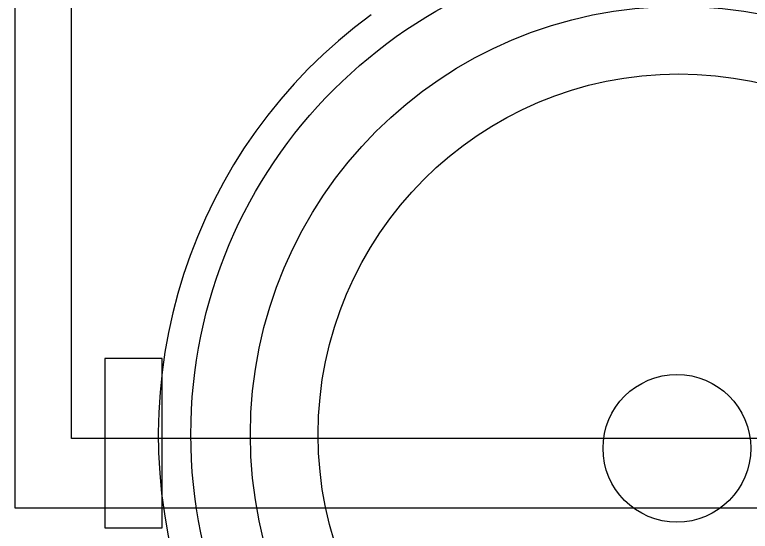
# Model space of a CAD drawing. Extents: x 53 to 973, y -54 to 585.
# Drawn here: x 52.9 to 247.8, y 58.8 to 195.6 of the extents above; entities that cross this region are included whole.
import ezdxf

# ---------------------------------------------------------------- set-up
doc = ezdxf.new("R2010")
doc.units = 0
doc.layers.add('KADRBM', color=7, linetype='CONTINUOUS')

msp = doc.modelspace()

# ---------------------------------------------------------------- linework, layer by layer
at = {"layer": 'KADRBM'}
for p, q in [((52.9, 565), (52.9, 65)), ((67.99, 83.38), (67.99, 565)), ((92, 104.53), (76.79, 104.53)), ((76.79, 104.53), (76.79, 59.71)), ((92, 59.71), (92, 104.53)), ((953.09, 83.38), (67.99, 83.38)), ((52.9, 65), (972.9, 65)), ((76.79, 59.71), (92, 59.71))]:
    msp.add_line(p, q, dxfattribs=at)
for centre, radius in [((228.87, 84.4), 129.29), ((228.87, 84.4), 113.5), ((228.87, 84.4), 95.55), ((228.38, 80.74), 19.58)]:
    msp.add_circle(centre, radius, dxfattribs=at)
msp.add_arc((228.87, 84.4), 137.91, 126.2271, 53.025, dxfattribs=at)

doc.saveas('drawing.dxf')
